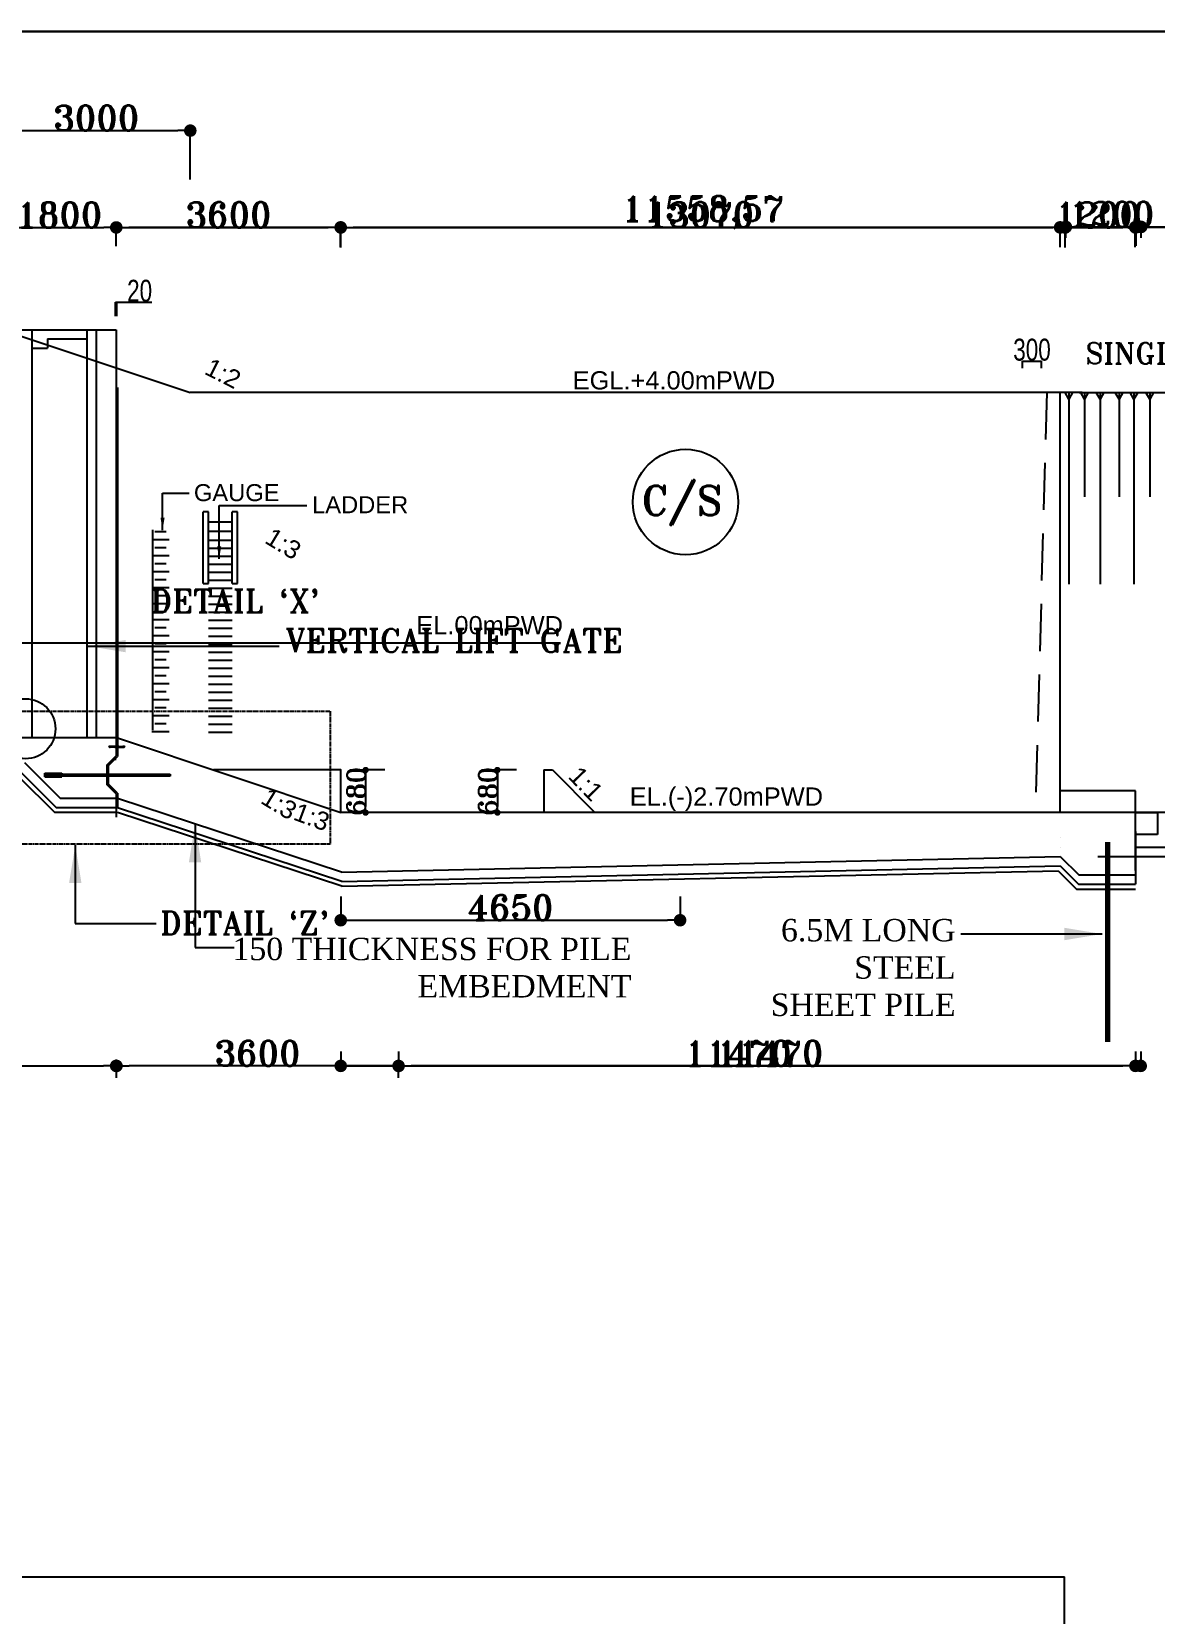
# Model space of a CAD drawing. Header units: metres. Extents: x -98554 to 27544620, y -161930 to 5264560.
# Drawn here: x -34196 to -16270, y 295119 to 320354 of the extents above; entities that cross this region are included whole.
import ezdxf

# ---------------------------------------------------------------- set-up
doc = ezdxf.new("R2010")
doc.units = ezdxf.units.M
doc.header["$LTSCALE"] = 15
doc.header["$MEASUREMENT"] = 0
for name, pattern in [('2-2', [50, 25, -25]), ('ACAD_ISO02W100', [15, 12, -3]), ('DASHED', [0.75, 0.5, -0.25])]:
    doc.linetypes.add(name, pattern=pattern)
doc.layers.get('0').update_dxf_attribs({"linetype": 'CONTINUOUS'})
doc.layers.get('Defpoints').update_dxf_attribs({"linetype": 'CONTINUOUS'})
for name, color, linetype in [('CUTTING', 5, 'ACAD_ISO02W100'), ('Dotted line', 7, 'DASHED'), ('LINE', 7, 'CONTINUOUS'), ('SLOPECON', 12, 'CONTINUOUS')]:
    doc.layers.add(name, color=color, linetype=linetype)
for name, color, linetype, lineweight in [('HATCH', 252, 'CONTINUOUS', 5), ('lline', 102, 'CONTINUOUS', 20), ('Rod', 245, 'CONTINUOUS', 40)]:
    doc.layers.add(name, color=color, linetype=linetype, lineweight=lineweight)
doc.styles.add('arial', font='swisscl.ttf')
doc.styles.add('BIG', font='ROMANT.SHX')
doc.styles.add('NASIR', font='romant.shx')
doc.styles.add('ROMAN_SIMPLEX', font='ROMANS')
doc.styles.get("Standard").update_dxf_attribs({"font": 'arial.ttf'})
doc.dimstyles.new('3', dxfattribs={"dimtxt": 225, "dimasz": 150, "dimexe": 225, "dimexo": 610, "dimgap": 9, "dimtad": 0, "dimdec": 0, "dimzin": 0, "dimdsep": 46, "dimtxsty": 'Standard', "dimblk": 'DOT', "dimcen": 0, "dimclrd": 5, "dimclrt": 1, "dimadec": 0, "dimazin": 0, "dimtfac": 1, "dimtdec": 0, "dimtofl": 0, "dimtmove": 2, "dimatfit": 3, "dimfxl": 1, "dimtolj": 1, "dimtzin": 0, "dimarcsym": 0})
doc.dimstyles.new('ISO-25', dxfattribs={"dimtxt": 250, "dimasz": 2.5, "dimexe": 1.25, "dimexo": 0.625, "dimtad": 1, "dimtxsty": 'BIG', "dimcen": 2.5, "dimadec": 0, "dimazin": 0, "dimtfac": 1, "dimtmove": 0, "dimatfit": 3, "dimfxl": 1, "dimarcsym": 0})
doc.dimstyles.get("Standard").update_dxf_attribs({"dimtxt": 250, "dimasz": 2, "dimexe": 0.18, "dimexo": 0.0625, "dimgap": 0.09, "dimtad": 0, "dimtih": 1, "dimtoh": 1, "dimzin": 0, "dimdsep": 46, "dimtxsty": 'ROMAN_SIMPLEX', "dimcen": 0.09, "dimadec": 0, "dimazin": 0, "dimtfac": 1, "dimtofl": 0, "dimtmove": 0, "dimatfit": 3, "dimfxl": 1, "dimtolj": 1, "dimtzin": 0, "dimarcsym": 0})

# ---------------------------------------------------------------- blocks, each defined once
blk = doc.blocks.new('_Dot')
at = {"color": 0, "linetype": 'ByBlock', "lineweight": -2}
blk.add_line((-0.5, 0), (-1, 0), dxfattribs=at)
at = {"color": 0, "linetype": 'ByBlock', "const_width": 0.5}
blk.add_lwpolyline([(-0.25, 0, 1), (0.25, 0, 1)], format="xyb", close=True, dxfattribs=at)
blk = doc.blocks.new('*D2991')
at = {"color": 0, "lineweight": -2}
for p, q in [((-34665.50099973718, 316936.0705124089), (-34665.50099973718, 317233.1893093493)), ((-34465.50099973718, 317231.9393093493), (-33045.50099973718, 317231.9393093493)), ((-32845.50099973718, 316936.1330124089), (-32845.50099973718, 317233.1893093493))]:
    blk.add_line(p, q, dxfattribs=at)
at = {"layer": 'Defpoints', "color": 0}
for p in [(-32845.50099973718, 317231.9393093493), (-34665.50099973718, 316935.4455124089), (-32845.50099973718, 316935.5080124089)]:
    blk.add_point(p, dxfattribs=at)
at = {"color": 0, "lineweight": -2, "xscale": 200, "yscale": 200, "zscale": 200, "rotation": 180}
blk.add_blockref('_Dot', (-34665.50099973718, 317231.9393093493), dxfattribs=at)
at = {"color": 0, "lineweight": -2, "xscale": 200, "yscale": 200, "zscale": 200}
blk.add_blockref('_Dot', (-32845.50099973718, 317231.9393093493), dxfattribs=at)
at = {"color": 0, "insert": (-33755.50099973718, 317432.5643093493), "char_height": 400, "attachment_point": 5, "style": 'BIG'}
blk.add_mtext('1800', dxfattribs=at)
blk = doc.blocks.new('*D3015')
at = {"color": 0, "lineweight": -2}
for p, q in [((-32842.46360005822, 303671.3667861479), (-32842.46360005822, 303863.7517922455)), ((-28542.46360005822, 303862.5017922455), (-32642.46360005822, 303862.5017922455)), ((-28342.46360005822, 303671.3667861479), (-28342.46360005822, 303863.7517922455))]:
    blk.add_line(p, q, dxfattribs=at)
at = {"layer": 'Defpoints', "color": 0}
for p in [(-32842.46360005822, 303862.5017922455), (-32842.46360005822, 303670.7417861479), (-28342.46360005822, 303670.7417861479)]:
    blk.add_point(p, dxfattribs=at)
at = {"color": 0, "lineweight": -2, "xscale": 200, "yscale": 200, "zscale": 200, "rotation": 180}
blk.add_blockref('_Dot', (-32842.46360005822, 303862.5017922455), dxfattribs=at)
at = {"color": 0, "lineweight": -2, "xscale": 200, "yscale": 200, "zscale": 200}
blk.add_blockref('_Dot', (-28342.46360005822, 303862.5017922455), dxfattribs=at)
at = {"color": 0, "insert": (-30592.46360005822, 304063.1267922455), "char_height": 400, "attachment_point": 5, "style": 'BIG'}
blk.add_mtext('3600', dxfattribs=at)
blk = doc.blocks.new('*D3016')
at = {"color": 0, "lineweight": -2}
for p, q in [((-32859.38766589521, 315818.821496102), (-32859.38766589521, 316041.15512384)), ((-32858.78766589521, 316040.97512384), (-32839.98766589521, 316040.97512384)), ((-32839.38766589521, 315818.821496102), (-32839.38766589521, 316041.15512384)), ((-32839.38766589521, 316040.97512384), (-32277.71816152204, 316040.97512384))]:
    blk.add_line(p, q, dxfattribs=at)
at = {"color": 0}
for points in [[(-32858.78766589521, 316041.07512384), (-32858.78766589521, 316040.8751238401), (-32859.38766589521, 316040.97512384)], [(-32839.98766589521, 316041.07512384), (-32839.98766589521, 316040.8751238401), (-32839.38766589521, 316040.97512384)]]:
    blk.add_solid(points, dxfattribs=at)
at = {"layer": 'Defpoints', "color": 0}
for p in [(-32839.38766589521, 316040.97512384), (-32859.38766589521, 315818.758996102), (-32839.38766589521, 315818.758996102)]:
    blk.add_point(p, dxfattribs=at)
at = {"color": 0, "insert": (-32473.79440005415, 316220.3082431061), "char_height": 350, "attachment_point": 5, "style": 'arial'}
blk.add_mtext('\\A1;20', dxfattribs=at)
blk = doc.blocks.new('*D3018')
at = {"color": 0, "lineweight": -2}
for p, q in [((-17697.08328401716, 317064.8139583783), (-17697.08328401716, 317241.7822908713)), ((-17497.08328401716, 317240.5322908713), (-16697.08328401716, 317240.5322908713)), ((-16497.08328401716, 317064.8764583783), (-16497.08328401716, 317241.7822908713))]:
    blk.add_line(p, q, dxfattribs=at)
at = {"layer": 'Defpoints', "color": 0}
for p in [(-16497.08328401716, 317240.5322908713), (-17697.08328401716, 317064.1889583783), (-16497.08328401716, 317064.2514583783)]:
    blk.add_point(p, dxfattribs=at)
at = {"color": 0, "lineweight": -2, "xscale": 200, "yscale": 200, "zscale": 200, "rotation": 180}
blk.add_blockref('_Dot', (-17697.08328401716, 317240.5322908713), dxfattribs=at)
at = {"color": 0, "lineweight": -2, "xscale": 200, "yscale": 200, "zscale": 200}
blk.add_blockref('_Dot', (-16497.08328401716, 317240.5322908713), dxfattribs=at)
at = {"color": 0, "insert": (-16972.23194899946, 317441.1572908713), "char_height": 400, "attachment_point": 5, "style": 'BIG'}
blk.add_mtext('1200', dxfattribs=at)
blk = doc.blocks.new('*D3019')
at = {"color": 0, "lineweight": -2}
for p, q in [((-32845.50099973718, 316945.6266537481), (-32845.50099973718, 317233.8143093493)), ((-32645.50099973718, 317232.5643093493), (-29465.50099973718, 317232.5643093493)), ((-29265.50099973718, 316945.6266537481), (-29265.50099973718, 317233.8143093493))]:
    blk.add_line(p, q, dxfattribs=at)
at = {"layer": 'Defpoints', "color": 0}
for p in [(-29265.50099973718, 317232.5643093493), (-32845.50099973718, 316945.0016537481), (-29265.50099973718, 316945.0016537481)]:
    blk.add_point(p, dxfattribs=at)
at = {"color": 0, "lineweight": -2, "xscale": 200, "yscale": 200, "zscale": 200, "rotation": 180}
blk.add_blockref('_Dot', (-32845.50099973718, 317232.5643093493), dxfattribs=at)
at = {"color": 0, "lineweight": -2, "xscale": 200, "yscale": 200, "zscale": 200}
blk.add_blockref('_Dot', (-29265.50099973718, 317232.5643093493), dxfattribs=at)
at = {"color": 0, "insert": (-31055.50099973718, 317433.1893093493), "char_height": 400, "attachment_point": 5, "style": 'BIG'}
blk.add_mtext('3600', dxfattribs=at)
blk = doc.blocks.new('*D3020')
at = {"color": 0, "lineweight": -2}
for p, q in [((-29265.50099973718, 316913.6187620214), (-29265.50099973718, 317232.5643093493)), ((-29065.50099973718, 317231.3143093493), (-17906.92738649319, 317231.3143093493)), ((-17706.92738649319, 316913.6187620214), (-17706.92738649319, 317232.5643093493))]:
    blk.add_line(p, q, dxfattribs=at)
at = {"layer": 'Defpoints', "color": 0}
for p in [(-17706.92738649319, 317231.3143093493), (-29265.50099973718, 316912.9937620214), (-17706.92738649319, 316912.9937620214)]:
    blk.add_point(p, dxfattribs=at)
at = {"color": 0, "lineweight": -2, "xscale": 200, "yscale": 200, "zscale": 200, "rotation": 180}
blk.add_blockref('_Dot', (-29265.50099973718, 317231.3143093493), dxfattribs=at)
at = {"color": 0, "lineweight": -2, "xscale": 200, "yscale": 200, "zscale": 200}
blk.add_blockref('_Dot', (-17706.92738649319, 317231.3143093493), dxfattribs=at)
at = {"color": 0, "insert": (-23486.21419311519, 317470.0345474445), "char_height": 400, "attachment_point": 5, "style": 'BIG'}
blk.add_mtext('11558,57', dxfattribs=at)
blk = doc.blocks.new('*D2976')
at = {"color": 0, "lineweight": -2}
for p, q in [((-16576.68154835817, 316938.2960425043), (-16576.68154835817, 317236.8688277127)), ((-16376.68154835817, 317235.6188277127), (-10776.68154835817, 317235.6188277127)), ((-10576.68154835817, 316938.2960425043), (-10576.68154835817, 317236.8688277127))]:
    blk.add_line(p, q, dxfattribs=at)
at = {"layer": 'Defpoints', "color": 0}
for p in [(-10576.68154835817, 317235.6188277127), (-16576.68154835817, 316937.6710425043), (-10576.68154835817, 316937.6710425043)]:
    blk.add_point(p, dxfattribs=at)
at = {"color": 0, "lineweight": -2, "xscale": 200, "yscale": 200, "zscale": 200, "rotation": 180}
blk.add_blockref('_Dot', (-16576.68154835817, 317235.6188277127), dxfattribs=at)
at = {"color": 0, "lineweight": -2, "xscale": 200, "yscale": 200, "zscale": 200}
blk.add_blockref('_Dot', (-10576.68154835817, 317235.6188277127), dxfattribs=at)
at = {"color": 0, "insert": (-13576.68154835817, 317436.2438277127), "char_height": 400, "attachment_point": 5, "style": 'BIG'}
blk.add_mtext('6000', dxfattribs=at)
blk = doc.blocks.new('*D2984')
at = {"color": 0, "lineweight": -2}
for p, q in [((-28342.46360005822, 304090.7886401399), (-28342.46360005822, 303862.5017922455)), ((-16503.88998681423, 304094.18649933), (-16503.88998681423, 303862.5017922455)), ((-16703.88998681423, 303863.7517922455), (-28142.46360005822, 303863.7517922455))]:
    blk.add_line(p, q, dxfattribs=at)
at = {"layer": 'Defpoints', "color": 0}
for p in [(-28342.46360005822, 304091.4136401399), (-16503.88998681423, 304094.81149933), (-28342.46360005822, 303863.7517922455)]:
    blk.add_point(p, dxfattribs=at)
at = {"color": 0, "lineweight": -2, "xscale": 200, "yscale": 200, "zscale": 200, "rotation": 180}
blk.add_blockref('_Dot', (-28342.46360005822, 303863.7517922455), dxfattribs=at)
at = {"color": 0, "lineweight": -2, "xscale": 200, "yscale": 200, "zscale": 200}
blk.add_blockref('_Dot', (-16503.88998681423, 303863.7517922455), dxfattribs=at)
at = {"color": 0, "insert": (-22423.17679343623, 304064.3767922455), "char_height": 400, "attachment_point": 5, "style": 'BIG'}
blk.add_mtext('11470', dxfattribs=at)
blk = doc.blocks.new('*D2986')
at = {"color": 0, "lineweight": -2}
for p, q in [((-42388.40113284712, 303966.2548850559), (-42388.40113284712, 303862.6017922455)), ((-42188.40113284712, 303863.8517922455), (-33047.79454103906, 303863.8517922455)), ((-32847.79454103906, 303966.2548850559), (-32847.79454103906, 303862.6017922455))]:
    blk.add_line(p, q, dxfattribs=at)
at = {"layer": 'Defpoints', "color": 0}
for p in [(-42388.40113284712, 303966.8798850559), (-32847.79454103906, 303966.8798850559), (-32847.79454103906, 303863.8517922455)]:
    blk.add_point(p, dxfattribs=at)
at = {"color": 0, "lineweight": -2, "xscale": 200, "yscale": 200, "zscale": 200, "rotation": 180}
blk.add_blockref('_Dot', (-42388.40113284712, 303863.8517922455), dxfattribs=at)
at = {"color": 0, "lineweight": -2, "xscale": 200, "yscale": 200, "zscale": 200}
blk.add_blockref('_Dot', (-32847.79454103906, 303863.8517922455), dxfattribs=at)
at = {"color": 0, "insert": (-37618.09783694309, 304064.4767922455), "char_height": 400, "attachment_point": 5, "style": 'BIG'}
blk.add_mtext('10300', dxfattribs=at)
blk = doc.blocks.new('*D3107')
at = {"layer": 'Defpoints', "color": 0, "ltscale": 20}
for p in [(-17718.60014526104, 295714.4885159582), (-57448.27048995905, 287787.2041088388), (-17718.60014526104, 287787.2041088388)]:
    blk.add_point(p, dxfattribs=at)
at = {"layer": 'LINE', "color": 0, "lineweight": -2, "ltscale": 20}
for p, q in [((-57448.27048995905, 287787.2666088388), (-57448.27048995905, 295714.6685159582)), ((-57446.27048995905, 295714.4885159582), (-38440.6681747529, 295714.4885159582)), ((-17720.60014526104, 295714.4885159582), (-36726.20246046718, 295714.4885159582)), ((-17718.60014526104, 287787.2666088388), (-17718.60014526104, 295714.6685159582))]:
    blk.add_line(p, q, dxfattribs=at)
at = {"layer": 'LINE', "color": 0, "ltscale": 20}
for points in [[(-57446.27048995905, 295714.8218492915), (-57446.27048995905, 295714.1551826249), (-57448.27048995905, 295714.4885159582)], [(-17720.60014526104, 295714.8218492915), (-17720.60014526104, 295714.1551826249), (-17718.60014526104, 295714.4885159582)]]:
    blk.add_solid(points, dxfattribs=at)
at = {"layer": 'LINE', "color": 0, "ltscale": 20, "insert": (-37583.43531761004, 295714.4885159582), "char_height": 250, "attachment_point": 5, "style": 'ROMAN_SIMPLEX'}
blk.add_mtext('\\A1;39729.67', dxfattribs=at)
blk = doc.blocks.new('*D3115')
at = {"color": 0, "lineweight": -2}
for p, q in [((-29265.44281096201, 306565.8175036768), (-29265.44281096201, 306185.0772500866)), ((-23851.57538553153, 306565.8175036767), (-23851.57538553153, 306185.0772500866)), ((-29065.44281096201, 306186.3272500866), (-24051.57538553153, 306186.3272500866))]:
    blk.add_line(p, q, dxfattribs=at)
at = {"layer": 'Defpoints', "color": 0}
for p in [(-29265.44281096201, 306566.4425036768), (-23851.57538553153, 306566.4425036767), (-23851.57538553153, 306186.3272500866)]:
    blk.add_point(p, dxfattribs=at)
at = {"color": 0, "lineweight": -2, "xscale": 200, "yscale": 200, "zscale": 200, "rotation": 180}
blk.add_blockref('_Dot', (-29265.44281096201, 306186.3272500866), dxfattribs=at)
at = {"color": 0, "lineweight": -2, "xscale": 200, "yscale": 200, "zscale": 200}
blk.add_blockref('_Dot', (-23851.57538553153, 306186.3272500866), dxfattribs=at)
at = {"color": 0, "insert": (-26558.50909824677, 306386.9522500866), "char_height": 400, "attachment_point": 5, "style": 'BIG'}
blk.add_mtext('4650', dxfattribs=at)
blk = doc.blocks.new('*D3116')
at = {"color": 0, "lineweight": -2}
for p, q in [((-18388.23383089551, 314988.7898064516), (-18388.23383089551, 315101.9189843403)), ((-18387.63383089552, 315101.7389843403), (-18088.83383089551, 315101.7389843403)), ((-18088.23383089551, 314988.7898064516), (-18088.23383089551, 315101.9189843403))]:
    blk.add_line(p, q, dxfattribs=at)
at = {"color": 0}
for points in [[(-18387.63383089552, 315101.8389843403), (-18387.63383089552, 315101.6389843403), (-18388.23383089551, 315101.7389843403)], [(-18088.83383089551, 315101.8389843403), (-18088.83383089551, 315101.6389843403), (-18088.23383089551, 315101.7389843403)]]:
    blk.add_solid(points, dxfattribs=at)
at = {"layer": 'Defpoints', "color": 0}
for p in [(-18388.23383089551, 314988.7273064516), (-18088.23383089551, 315101.7389843403), (-18088.23383089551, 314988.7273064516)]:
    blk.add_point(p, dxfattribs=at)
at = {"color": 0, "insert": (-18238.23383089551, 315281.3014614045), "char_height": 350, "attachment_point": 5, "style": 'arial'}
blk.add_mtext('\\A1;300', dxfattribs=at)
blk = doc.blocks.new('*D3117')
at = {"color": 0, "lineweight": -2}
for p, q in [((-32846.70099973718, 316945.6266537481), (-32846.70099973718, 317233.8143093493)), ((-29466.70099973718, 317232.5643093493), (-32646.70099973718, 317232.5643093493)), ((-29266.70099973718, 316945.6266537481), (-29266.70099973718, 317233.8143093493))]:
    blk.add_line(p, q, dxfattribs=at)
at = {"layer": 'Defpoints', "color": 0}
for p in [(-32846.70099973718, 317232.5643093493), (-32846.70099973718, 316945.0016537481), (-29266.70099973718, 316945.0016537481)]:
    blk.add_point(p, dxfattribs=at)
at = {"color": 0, "lineweight": -2, "xscale": 200, "yscale": 200, "zscale": 200, "rotation": 180}
blk.add_blockref('_Dot', (-32846.70099973718, 317232.5643093493), dxfattribs=at)
at = {"color": 0, "lineweight": -2, "xscale": 200, "yscale": 200, "zscale": 200}
blk.add_blockref('_Dot', (-29266.70099973718, 317232.5643093493), dxfattribs=at)
at = {"color": 0, "insert": (-31056.70099973718, 317433.1893093493), "char_height": 400, "attachment_point": 5, "style": 'BIG'}
blk.add_mtext('3600', dxfattribs=at)
blk = doc.blocks.new('*D3118')
at = {"color": 0, "lineweight": -2}
for p, q in [((-29266.70099973718, 316916.1187620214), (-29266.70099973718, 317235.0643093493)), ((-17989.42951966856, 317233.8143093493), (-29066.70099973718, 317233.8143093493)), ((-17789.42951966856, 316916.1187620214), (-17789.42951966856, 317235.0643093493))]:
    blk.add_line(p, q, dxfattribs=at)
at = {"layer": 'Defpoints', "color": 0}
for p in [(-29266.70099973718, 317233.8143093493), (-29266.70099973718, 316915.4937620214), (-17789.42951966856, 316915.4937620214)]:
    blk.add_point(p, dxfattribs=at)
at = {"color": 0, "lineweight": -2, "xscale": 200, "yscale": 200, "zscale": 200, "rotation": 180}
blk.add_blockref('_Dot', (-29266.70099973718, 317233.8143093493), dxfattribs=at)
at = {"color": 0, "lineweight": -2, "xscale": 200, "yscale": 200, "zscale": 200}
blk.add_blockref('_Dot', (-17789.42951966856, 317233.8143093493), dxfattribs=at)
at = {"color": 0, "insert": (-23528.06525970287, 317434.4393093493), "char_height": 400, "attachment_point": 5, "style": 'BIG'}
blk.add_mtext('13070', dxfattribs=at)
blk = doc.blocks.new('*D3119')
at = {"color": 0, "lineweight": -2}
for p, q in [((-17789.42951966856, 317055.9134404928), (-17789.42951966856, 317233.8143093493)), ((-17589.42951966856, 317232.5643093493), (-16789.42951966856, 317232.5643093493)), ((-16589.42951966856, 317055.9759404928), (-16589.42951966856, 317233.8143093493))]:
    blk.add_line(p, q, dxfattribs=at)
at = {"layer": 'Defpoints', "color": 0}
for p in [(-16589.42951966856, 317232.5643093493), (-17789.42951966856, 317055.2884404928), (-16589.42951966856, 317055.3509404928)]:
    blk.add_point(p, dxfattribs=at)
at = {"color": 0, "lineweight": -2, "xscale": 200, "yscale": 200, "zscale": 200, "rotation": 180}
blk.add_blockref('_Dot', (-17789.42951966856, 317232.5643093493), dxfattribs=at)
at = {"color": 0, "lineweight": -2, "xscale": 200, "yscale": 200, "zscale": 200}
blk.add_blockref('_Dot', (-16589.42951966856, 317232.5643093493), dxfattribs=at)
at = {"color": 0, "insert": (-17189.42951966856, 317433.1893093493), "char_height": 400, "attachment_point": 5, "style": 'BIG'}
blk.add_mtext('1200', dxfattribs=at)
blk = doc.blocks.new('*D3122')
at = {"color": 0, "lineweight": -2}
for p, q in [((-16591.62233097019, 316916.782083726), (-16591.62233097019, 317236.3358685777)), ((-10791.62233097019, 317235.0858685777), (-16391.62233097019, 317235.0858685777)), ((-10591.62233097019, 316916.782083726), (-10591.62233097019, 317236.3358685777))]:
    blk.add_line(p, q, dxfattribs=at)
at = {"layer": 'Defpoints', "color": 0}
for p in [(-16591.62233097019, 317235.0858685777), (-16591.62233097019, 316916.157083726), (-10591.62233097019, 316916.157083726)]:
    blk.add_point(p, dxfattribs=at)
at = {"color": 0, "lineweight": -2, "xscale": 200, "yscale": 200, "zscale": 200, "rotation": 180}
blk.add_blockref('_Dot', (-16591.62233097019, 317235.0858685777), dxfattribs=at)
at = {"color": 0, "lineweight": -2, "xscale": 200, "yscale": 200, "zscale": 200}
blk.add_blockref('_Dot', (-10591.62233097019, 317235.0858685777), dxfattribs=at)
at = {"color": 0, "insert": (-13591.62233097019, 317435.7108685777), "char_height": 400, "attachment_point": 5, "style": 'BIG'}
blk.add_mtext('6000', dxfattribs=at)
blk = doc.blocks.new('*D3123')
at = {"color": 0, "lineweight": -2}
for p, q in [((-29265.50099973687, 304094.18649933), (-29265.50099973687, 303862.5017922456)), ((-16588.29201966856, 304090.7886401399), (-16588.29201966856, 303862.5017922456)), ((-29065.50099973687, 303863.7517922456), (-16788.29201966856, 303863.7517922456))]:
    blk.add_line(p, q, dxfattribs=at)
at = {"layer": 'Defpoints', "color": 0}
for p in [(-29265.50099973687, 304094.81149933), (-16588.29201966856, 304091.4136401399), (-16588.29201966856, 303863.7517922456)]:
    blk.add_point(p, dxfattribs=at)
at = {"color": 0, "lineweight": -2, "xscale": 200, "yscale": 200, "zscale": 200, "rotation": 180}
blk.add_blockref('_Dot', (-29265.50099973687, 303863.7517922456), dxfattribs=at)
at = {"color": 0, "lineweight": -2, "xscale": 200, "yscale": 200, "zscale": 200}
blk.add_blockref('_Dot', (-16588.29201966856, 303863.7517922456), dxfattribs=at)
at = {"color": 0, "insert": (-22926.89650970271, 304064.3767922456), "char_height": 400, "attachment_point": 5, "style": 'BIG'}
blk.add_mtext('11470', dxfattribs=at)
blk = doc.blocks.new('*D3113')
at = {"color": 0, "lineweight": -2}
for p, q in [((-26459.29718678459, 308582.285856046), (-26767.55334584424, 308582.285856046)), ((-26766.30334584424, 308482.285856046), (-26766.30334584424, 308002.285856046)), ((-26320.70752251908, 307902.285856046), (-26767.55334584424, 307902.285856046))]:
    blk.add_line(p, q, dxfattribs=at)
at = {"layer": 'Defpoints', "color": 0}
for p in [(-26458.67218678459, 308582.285856046), (-26766.30334584424, 307902.285856046), (-26320.08252251908, 307902.285856046)]:
    blk.add_point(p, dxfattribs=at)
at = {"color": 0, "lineweight": -2, "xscale": 100, "yscale": 100, "zscale": 100}
for p, rotation in [((-26766.30334584424, 308582.285856046), 90), ((-26766.30334584424, 307902.285856046), 270)]:
    blk.add_blockref('_Dot', p, dxfattribs=dict(at, rotation=rotation))
at = {"color": 0, "insert": (-26916.9283458443, 308242.285856046), "char_height": 300, "attachment_point": 5, "rotation": 90, "style": 'BIG'}
blk.add_mtext('680', dxfattribs=at)
blk = doc.blocks.new('*D3114')
at = {"color": 0, "lineweight": -2}
for p, q in [((-28561.28554199651, 308582.285856046), (-28869.54170105616, 308582.285856046)), ((-28868.29170105616, 308482.285856046), (-28868.29170105616, 308002.285856046)), ((-28422.69587773099, 307902.285856046), (-28869.54170105616, 307902.285856046))]:
    blk.add_line(p, q, dxfattribs=at)
at = {"layer": 'Defpoints', "color": 0}
for p in [(-28560.66054199651, 308582.285856046), (-28868.29170105616, 307902.285856046), (-28422.07087773099, 307902.285856046)]:
    blk.add_point(p, dxfattribs=at)
at = {"color": 0, "lineweight": -2, "xscale": 100, "yscale": 100, "zscale": 100}
for p, rotation in [((-28868.29170105616, 308582.285856046), 90), ((-28868.29170105616, 307902.285856046), 270)]:
    blk.add_blockref('_Dot', p, dxfattribs=dict(at, rotation=rotation))
at = {"color": 0, "insert": (-29018.91670105621, 308242.285856046), "char_height": 300, "attachment_point": 5, "rotation": 90, "style": 'BIG'}
blk.add_mtext('680', dxfattribs=at)
blk = doc.blocks.new('*D3125')
at = {"color": 0, "lineweight": -2}
for p, q in [((-34665.50099973718, 318089.7865234055), (-34665.50099973718, 318777.7565771602)), ((-34465.50099973718, 318776.5065771602), (-31865.50099973718, 318776.5065771602)), ((-31665.50099973718, 317999.3551750481), (-31665.50099973718, 318777.7565771602))]:
    blk.add_line(p, q, dxfattribs=at)
at = {"layer": 'Defpoints', "color": 0}
for p in [(-31665.50099973718, 318776.5065771602), (-34665.50099973718, 318089.1615234055), (-31665.50099973718, 317998.7301750481)]:
    blk.add_point(p, dxfattribs=at)
at = {"color": 0, "lineweight": -2, "xscale": 200, "yscale": 200, "zscale": 200, "rotation": 180}
blk.add_blockref('_Dot', (-34665.50099973718, 318776.5065771602), dxfattribs=at)
at = {"color": 0, "lineweight": -2, "xscale": 200, "yscale": 200, "zscale": 200}
blk.add_blockref('_Dot', (-31665.50099973718, 318776.5065771602), dxfattribs=at)
at = {"color": 0, "insert": (-33165.50099973718, 318977.1315771602), "char_height": 400, "attachment_point": 5, "style": 'BIG'}
blk.add_mtext('3000', dxfattribs=at)

msp = doc.modelspace()

# ---------------------------------------------------------------- linework, layer by layer
msp.add_line((-32827.25704103906, 309096.1498197647), (-29265.44281096202, 307902.285856046))
for points in [[(-34665.50099973718, 315602.285856046), (-32845.50099973718, 315602.223356046)], [(-32845.50099973718, 315602.348356046), (-32845.50099973718, 309102.285856046)], [(-32825.56349973718, 314682.3171060362), (-32825.56349973718, 309102.285856046)], [(-17439.7874183537, 314602.285856046), (-29265.50099973687, 314602.285856046)], [(-17788.2338308937, 307902.285856046), (-17788.2338308937, 314602.285856046)], [(-42387.80113284712, 309102.285856046), (-32845.43849973718, 309102.285856046)], [(-32899.64313536091, 308752.285856046), (-32845.43849973718, 308752.285856046)], [(-29265.44281096201, 307902.285856046), (-29265.44281096202, 308582.2858560461), (-31294.17786793463, 308582.285856046)], [(-26027.6005675121, 308582.285856046), (-26027.6005675121, 307902.2844189709)], [(-26027.6005675121, 308582.285856046), (-25889.4897906183, 308582.285856046)], [(-25889.4897906183, 308582.285856046), (-25209.4897906183, 307902.2844189709)], [(-29254.60692638279, 306953.857890272), (-32827.19454103911, 308126.8226998572)], [(-29247.96521966079, 306802.1074718858), (-32827.25704103918, 307976.8226998572)], [(-29248.45875572637, 306727.2363304807), (-32827.25704103918, 307901.8226998653)], [(-14117.21697941652, 307902.285856046), (-29265.44281096201, 307902.285856046)], [(-17788.23383089376, 307502.2207667967), (-17788.1088308937, 307502.223356046)], [(-29254.60692638279, 306953.857890272), (-17787.79500555793, 307202.210460364)], [(-17788.23383089373, 307352.2220515669), (-17788.1713308937, 307352.223356046)], [(-29247.9652196608, 306802.1074718858), (-17787.796331836, 307052.2117866421)], [(-29247.96521966079, 306727.1074718939), (-17818.04529068289, 306976.5804405402)]]:
    msp.add_lwpolyline(points)
at = {"linetype": '2-2', "ltscale": 2000}
for points in [[(-32266.01303751639, 312413.0671181001), (-32266.01303751639, 309215.9371565965)], [(-32845.50099973718, 308126.8226998653), (-33737.33310588601, 308126.8226998653)], [(-16588.2338308937, 307898.8254968558), (-16588.2338308937, 308250.9421542664), (-17788.2338308937, 308250.9421542664)], [(-32845.50099973718, 307901.8226998653), (-33828.04494418878, 307901.8226998653)], [(-32845.50099973718, 307976.8226998653), (-33798.51427469044, 307976.8226998653)], [(-16588.2338308937, 307902.285856046), (-16238.2338308937, 307902.285856046), (-16238.2338308937, 307552.285856046), (-16588.2338308937, 307552.285856046), (-16588.2338308937, 307902.285856046)], [(-16588.2338308937, 307598.8686005976), (-16588.2338308937, 306902.6492856998), (-17488.2338308937, 306902.6492856998)], [(-16588.2338308937, 307352.2220515669), (-16588.2338308937, 307502.2207667967)], [(-17787.79500555793, 307202.210460364), (-17488.2338308937, 306902.6492856998)], [(-17188.2338308937, 307202.6686819581), (-9464.916899000731, 307202.6686819581)], [(-16588.2338308937, 307352.6686758127), (-10591.99221354022, 307352.6686758127)], [(-17818.04529068289, 306976.5804405402), (-17520.22096663866, 306678.7561164959)], [(-17787.796331836, 307052.2117866421), (-17489.34066168981, 306753.7561164959)], [(-16588.2338308937, 306906.0471448899), (-16588.2338308937, 306763.2261831979)], [(-16588.06450661278, 306678.7561164959), (-17520.22096663866, 306678.7561164959)], [(-16589.23402805507, 306753.7561164959), (-17489.34066168981, 306753.7561164959)]]:
    msp.add_lwpolyline(points, dxfattribs=at)
at = {"layer": 'Dotted line', "ltscale": 500}
msp.add_lwpolyline([(-34665.50099973718, 315602.285856046), (-31665.50099973718, 314602.285856046)], dxfattribs=at)
at = {"layer": 'Dotted line', "ltscale": 100}
msp.add_lwpolyline([(-18002.81474875169, 314602.285856046), (-18183.89421201751, 307902.285856046)], dxfattribs=at)
at = {"layer": 'Dotted line', "linetype": '2-2', "ltscale": 2000}
msp.add_lwpolyline([(-16588.06450661278, 306978.7755127542), (-16589.23402805507, 307562.2095819933)], dxfattribs=at)
at = {"layer": 'HATCH', "color": 252}
msp.add_line((-33595.50100294442, 308134.0368798039), (-33245.50100294454, 308134.0368798039), dxfattribs=at)
at = {"layer": 'LINE'}
for p, q in [((-34191.11720191257, 315605.8803755664), (-34191.11720191257, 309102.285856046)), ((-33941.11720191257, 315455.8803755664), (-33941.11720191257, 315305.8803755664)), ((-32956.95399861073, 308952.2858560461), (-32956.96062660438, 308952.285856046)), ((-32836.36950660252, 308956.8050171038), (-32946.36950660252, 308956.8050171038)), ((-32836.36950660252, 308952.3050171038), (-32946.36950660252, 308952.3050171038)), ((-32836.36950660252, 308951.9107307777), (-32946.36950660252, 308951.9107307777)), ((-32836.36950660252, 308947.8050171038), (-32946.36950660252, 308947.8050171038)), ((-32835.50099973718, 308952.285856046), (-32939.42413670931, 308952.285856046)), ((-32866.4246947089, 308956.8050171038), (-32806.31431849615, 308956.8050171038)), ((-32866.4246947089, 308952.3050171038), (-32806.31431849615, 308952.3050171038)), ((-32866.4246947089, 308951.9107307777), (-32806.31431849615, 308951.9107307777)), ((-32845.50099973718, 309102.285856046), (-32845.50099973718, 308806.4279916697)), ((-32836.36950660252, 308956.8050171038), (-32726.36950660252, 308956.8050171038)), ((-32836.36950660252, 308952.3050171038), (-32726.36950660252, 308952.3050171038)), ((-32836.36950660252, 308951.9107307777), (-32726.36950660252, 308951.9107307777)), ((-32836.36950660252, 308947.8050171038), (-32726.36950660252, 308947.8050171038)), ((-32834.88044548163, 308952.3050171038), (-32834.88044548163, 308952.3050171038)), ((-32834.88044548163, 308951.9107307777), (-32834.88044548163, 308951.9107307777)), ((-32825.50099973718, 309102.285856046), (-32825.50099973718, 308798.1437204223)), ((-32726.36950660252, 308952.3050171038), (-32726.36950660252, 308952.3050171038)), ((-32726.36950660252, 308951.9107307777), (-32726.36950660252, 308951.9107307777)), ((-34309.69818902935, 308699.9889127449), (-33736.53197614966, 308126.8226998653)), ((-32995.50099973718, 308656.4279916697), (-32845.50099973718, 308806.4279916697)), ((-32995.50099973718, 308660.6974091742), (-32995.50099973718, 308352.4131379267)), ((-32975.50099973718, 308648.1437204223), (-32825.50099973718, 308798.1437204223)), ((-32975.50099973718, 308652.285856046), (-32975.50099973718, 308360.5701272935)), ((-34401.21115706846, 308474.9889127449), (-33828.04494418878, 307901.8226998653)), ((-34371.68048757012, 308549.9889127449), (-33798.51427469044, 307976.8226998653)), ((-33985.50099973718, 308532.285856046), (-33716.21865781362, 308532.285856046)), ((-33985.50099973718, 308472.285856046), (-33985.50099973718, 308532.285856046)), ((-33985.50099973718, 308517.285856046), (-31985.50099973718, 308517.285856046)), ((-33985.50099973718, 308502.285856046), (-31985.50099973718, 308502.285856046)), ((-33985.50099973718, 308487.285856046), (-31985.50099973718, 308487.285856046)), ((-33985.50099973718, 308472.285856046), (-33716.21865781362, 308472.285856046)), ((-33943.51914968493, 308517.285856046), (-33943.51914968493, 308487.285856046)), ((-33943.51914968493, 308486.8358979749), (-33943.51914968493, 308486.8358979749)), ((-32757.89614249079, 308502.285856046), (-33797.20459037961, 308502.285856046)), ((-33716.21865781362, 308532.285856046), (-33716.21865781362, 308472.285856046)), ((-32995.90200811287, 308502.285856046), (-33715.04498049745, 308502.285856046)), ((-32985.50099973718, 308502.285856046), (-32757.89614249079, 308502.285856046)), ((-32757.89614249079, 308502.285856046), (-32757.89614249079, 308502.285856046)), ((-31987.25704103906, 308499.1402184091), (-31987.25704103906, 308514.5901764802)), ((-31987.25704103906, 308514.5901764802), (-31987.25704103906, 308484.5901764802)), ((-31987.25704103906, 308499.1402184091), (-31987.25704103906, 308484.5901764802)), ((-31987.25704103906, 308483.9324288204), (-31987.25704103906, 308499.1402184091)), ((-31985.50099973718, 308499.1402184091), (-31985.50099973718, 308514.5901764802)), ((-31985.50099973718, 308514.5901764802), (-31985.50099973718, 308484.5901764802)), ((-31985.50099973718, 308499.1402184091), (-31985.50099973718, 308484.5901764802)), ((-31985.50099973718, 308483.9324288204), (-31985.50099973718, 308499.1402184091)), ((-32845.50099973718, 308202.285856046), (-32995.50099973718, 308352.285856046)), ((-32825.50099973718, 308210.5701272935), (-32975.50099973718, 308360.5701272935)), ((-32845.50099973718, 308202.285856046), (-32845.50099973718, 307827.285856046)), ((-32825.50099973718, 308210.5701272935), (-32825.5009997373, 307976.8226998653))]:
    msp.add_line(p, q, dxfattribs=at)
at = {"layer": 'LINE', "color": 0}
for p, q in [((-33941.11720191257, 315455.8803755664), (-33316.11720191257, 315455.8803755664)), ((-33316.11720191257, 315605.8803755664), (-33316.11720191257, 309102.285856046)), ((-33166.11720191268, 315605.8803755664), (-33166.11720191258, 309102.285856046)), ((-34191.11720191257, 315305.8803755664), (-33941.11720191257, 315305.8803755664)), ((-31462.23856170767, 311553.8211429738), (-31462.23856170767, 312698.8809669237)), ((-31377.23856170767, 312698.8809669237), (-31462.23856170767, 312698.8809669237)), ((-31377.23856170767, 311553.8211429738), (-31377.23856170767, 312698.8809669237)), ((-30994.73856170767, 311553.8211429738), (-30994.73856170767, 312698.8809669237)), ((-30909.73856170767, 312698.8809669237), (-30994.73856170767, 312698.8809669237)), ((-30909.73856170767, 311553.8211429738), (-30909.73856170767, 312698.8809669237)), ((-31377.23856170767, 312538.1321860501), (-30994.73856170767, 312538.1321860501)), ((-32003.35145826673, 312249.1329572176), (-32276.68900936574, 312249.1329572176)), ((-32050.88844937703, 312376.6329572176), (-32229.15213648335, 312376.6329572176)), ((-31377.23856170767, 312388.1321860501), (-30994.73856170767, 312388.1321860501)), ((-31377.23856170767, 312246.3490188835), (-30994.73856170767, 312246.3490188835)), ((-32003.35145826673, 311994.1329572176), (-32276.68900936574, 311994.1329572176)), ((-32050.88844937703, 312121.6329572176), (-32229.15213648335, 312121.6329572176)), ((-31377.23856170767, 312118.8490188835), (-30994.73856170767, 312118.8490188835)), ((-31377.23856170767, 311991.3490188835), (-30994.73856170767, 311991.3490188835)), ((-32003.35145826673, 311739.1329572176), (-32276.68900936574, 311739.1329572176)), ((-32050.88844937703, 311866.6329572176), (-32229.15213648335, 311866.6329572176)), ((-31377.23856170767, 311863.8490188835), (-30994.73856170767, 311863.8490188835)), ((-31377.23856170767, 311736.3490188835), (-30994.73856170767, 311736.3490188835)), ((-32003.35145826673, 311484.1329572176), (-32276.68900936574, 311484.1329572176)), ((-32050.88844937703, 311611.6329572176), (-32229.15213648335, 311611.6329572176)), ((-31462.23856170767, 311553.8211429738), (-31377.23856170767, 311553.8211429738)), ((-31377.23856170767, 311608.8490188835), (-30994.73856170767, 311608.8490188835)), ((-31377.23856170767, 311481.3490188835), (-30994.73856170767, 311481.3490188835)), ((-30994.73856170767, 311553.8211429738), (-30909.73856170767, 311553.8211429738)), ((-32003.35145826673, 311229.1329572176), (-32276.68900936574, 311229.1329572176)), ((-32050.88844937703, 311356.6329572176), (-32229.15213648335, 311356.6329572176)), ((-31377.23856170767, 311353.8490188835), (-30994.73856170767, 311353.8490188835)), ((-31377.23856170767, 311226.3490188835), (-30994.73856170767, 311226.3490188835)), ((-32003.35145826673, 310974.1329572176), (-32276.68900936574, 310974.1329572176)), ((-32050.88844937703, 311101.6329572176), (-32229.15213648335, 311101.6329572176)), ((-31377.23856170767, 311098.8490188835), (-30994.73856170767, 311098.8490188835)), ((-31377.23856170767, 310971.3490188835), (-30994.73856170767, 310971.3490188835)), ((-32003.35145826673, 310719.1329572176), (-32276.68900936574, 310719.1329572176)), ((-32050.88844937703, 310846.6329572176), (-32229.15213648335, 310846.6329572176)), ((-31377.23856170767, 310843.8490188835), (-30994.73856170767, 310843.8490188835)), ((-31377.23856170767, 310716.3490188835), (-30994.73856170767, 310716.3490188835)), ((-32003.35145826673, 310464.1329572176), (-32276.68900936574, 310464.1329572176)), ((-32050.88844937703, 310591.6329572176), (-32229.15213648335, 310591.6329572176)), ((-31377.23856170767, 310588.8490188835), (-30994.73856170767, 310588.8490188835)), ((-31377.23856170767, 310461.3490188835), (-30994.73856170767, 310461.3490188835)), ((-32003.35145826673, 310209.1329572176), (-32276.68900936574, 310209.1329572176)), ((-32050.88844937703, 310336.6329572176), (-32229.15213648335, 310336.6329572176)), ((-31377.23856170767, 310333.8490188835), (-30994.73856170767, 310333.8490188835)), ((-31377.23856170767, 310206.3490188835), (-30994.73856170767, 310206.3490188835)), ((-32003.35145826673, 309954.1329572176), (-32276.68900936574, 309954.1329572176)), ((-32003.35145826673, 309954.1329572176), (-32276.68900936574, 309954.1329572176)), ((-32050.88844937703, 310081.6329572176), (-32229.15213648335, 310081.6329572176)), ((-31377.23856170767, 310078.8490188835), (-30994.73856170767, 310078.8490188835)), ((-31377.23856170767, 309951.3490188835), (-30994.73856170767, 309951.3490188835)), ((-32003.35145826673, 309699.1329572176), (-32276.68900936574, 309699.1329572176)), ((-32003.35145826673, 309699.1329572176), (-32276.68900936574, 309699.1329572176)), ((-32050.88844937703, 309826.6329572176), (-32229.15213648335, 309826.6329572176)), ((-32050.88844937703, 309826.6329572176), (-32229.15213648335, 309826.6329572176)), ((-31377.23856170767, 309823.8490188835), (-30994.73856170767, 309823.8490188835)), ((-31377.23856170767, 309696.3490188835), (-30994.73856170767, 309696.3490188835)), ((-32003.35145826673, 309444.1329572176), (-32276.68900936574, 309444.1329572176)), ((-32050.88844937703, 309571.6329572176), (-32229.15213648335, 309571.6329572176)), ((-31377.23856170767, 309568.8490188835), (-30994.73856170767, 309568.8490188835)), ((-31377.23856170767, 309441.3490188835), (-30994.73856170767, 309441.3490188835)), ((-32003.35145826673, 309189.1329572176), (-32276.68900936574, 309189.1329572176)), ((-32050.88844937703, 309316.6329572176), (-32229.15213648335, 309316.6329572176)), ((-31377.23856170767, 309313.8490188835), (-30994.73856170767, 309313.8490188835)), ((-31377.23856170767, 309186.3490188835), (-30994.73856170767, 309186.3490188835))]:
    msp.add_line(p, q, dxfattribs=at)
at = {"layer": 'LINE', "color": 4, "ltscale": 20}
for p, q in [((-25839.07894165083, 314602.285856046), (-31665.50099973718, 314602.285856046)), ((-25839.07894165083, 310602.285856046), (-35998.01261782661, 310602.285856046))]:
    msp.add_line(p, q, dxfattribs=at)
at = {"layer": 'LINE', "color": 3, "lineweight": 30, "ltscale": 20}
msp.add_lwpolyline([(-83711.39210116304, 246362.8650920712), (5763.080751148984, 246362.8650920712), (5763.080751148984, 320354.1903719027), (-83711.39210116304, 320354.1903719027)], close=True, dxfattribs=at)
at = {"layer": 'LINE'}
for points in [[(-17589.9647652974, 314600.182431651), (-17648.75288938187, 314494.034759713), (-17711.6311375966, 314600.182431651)], [(-17339.81633208894, 314600.182431651), (-17398.60445617341, 314494.034759713), (-17461.48270450734, 314600.182431651)], [(-17092.52118276028, 314600.182431651), (-17151.30930684476, 314494.034759713), (-17214.18755505948, 314600.182431651)], [(-16787.6865684033, 314602.6701020772), (-16846.47469248778, 314496.5224300797), (-16909.3529407025, 314602.6701020772)], [(-16552.19072570807, 314600.182431651), (-16610.97884979254, 314494.034759713), (-16673.85709800726, 314600.182431651)], [(-16302.0422924996, 314600.182431651), (-16360.83041658407, 314494.034759713), (-16423.70866491801, 314600.182431651)]]:
    msp.add_lwpolyline(points, dxfattribs=at)
at = {"layer": 'LINE', "color": 0, "linetype": 'DASHED', "ltscale": 2}
msp.add_lwpolyline([(-35191.67293068196, 309521.1362324895), (-29434.10709408147, 309521.1362324895), (-29434.10709408147, 307397.6115765171), (-35191.67293068196, 307397.6115765171)], close=True, dxfattribs=at)
at = {"layer": 'LINE', "color": 0, "const_width": 85}
msp.add_lwpolyline([(-17032.29193755958, 307431.379161844), (-17032.29193755958, 304244.6758695272)], dxfattribs=at)
at = {"layer": 'LINE'}
for centre, radius in [((-23764.82322557422, 312854.5252216866), 840.6328513679257), ((-34294.19980137644, 309238.2819816435), 477.9950396420958), ((-32946.36950660252, 308952.3050171038), 10.5911373347044), ((-32946.36950660252, 308951.9107307777), 10.5911373347044), ((-32946.86095874512, 308952.3050171038), 7.436846720054746), ((-32835.50099973718, 308952.285856046), 22), ((-32834.88051637763, 308951.9107307777), 17.84715034242254), ((-32834.88044548163, 308952.3050171038), 12.95571070362348), ((-32834.88044548163, 308952.3050171038), 7.436846720054746), ((-32834.88044548163, 308951.9107307777), 7.436846720054746), ((-32726.36957749852, 308952.3050171038), 10.5911373347044), ((-32726.36957749852, 308951.9107307777), 10.5911373347044), ((-32726.36950660252, 308952.3050171038), 7.436846720054746), ((-32726.36950660252, 308951.9107307777), 7.436846720054746)]:
    msp.add_circle(centre, radius, dxfattribs=at)
at = {"layer": 'Rod', "lineweight": -2}
msp.add_lwpolyline([(-17488.23383089551, 314602.5451020772), (-3175.800657282118, 314602.5885848249)], dxfattribs=at)
at = {"layer": 'SLOPECON'}
for p, q in [((-17648.75288938187, 314600.182431651), (-17648.75288938187, 311545.2489455547)), ((-17398.60445617341, 314600.182431651), (-17398.60445617341, 312938.1258305751)), ((-17151.30930684476, 314600.182431651), (-17151.30930684476, 311545.2489455547)), ((-16846.47469248778, 314602.6701020772), (-16846.47469248778, 312938.1258305751)), ((-16610.97884979254, 314600.182431651), (-16610.97884979254, 311545.2489455547)), ((-16360.83041658407, 314600.182431651), (-16360.83041658407, 312938.1258305751))]:
    msp.add_line(p, q, dxfattribs=at)

# ---------------------------------------------------------------- texts
at = {"layer": 'CUTTING', "color": 0, "linetype": 'ByBlock', "lineweight": -2, "char_height": 356.8736002709268, "attachment_point": 3}
for s, insert, width in [('{\\fTimes New Roman|b0|i0|c0|p18;6.5M LONG STEEL SHEET PILE}', (-19457.48791511109, 306206.7263651876), 3200.748347452434), ('{\\fTimes New Roman|b0|i0|c0|p18;150 THICKNESS FOR PILE EMBEDMENT}', (-24627.95470527225, 305906.7069689294), 8102.49438411789)]:
    msp.add_mtext(s, dxfattribs=dict(at, insert=insert, width=width))
at = {"layer": 'LINE', "style": 'BIG'}
for s, height, p in [('SINGLE LAYER 300x300x300 C.C BLOCKS', 330.8592421070514, (-17384.26990559163, 315060.0802485284)), ('C/S', 467.5000000000001, (-24463.8113694311, 312645.5293439527))]:
    msp.add_text(s, height=height, dxfattribs=at).set_placement(p)
at = {"layer": 'LINE', "color": 0, "style": 'NASIR'}
for s, p in [("DETAIL `X'", (-32300.92669182211, 311091.2316511115)), ('VERTICAL LIFT GATE', (-30145.13509942743, 310460.7343290715)), ("DETAIL `Z'", (-32147.85086842359, 305958.3813837455))]:
    msp.add_text(s, height=369.36, dxfattribs=at).set_placement(p)
at = {"layer": 'lline', "lineweight": 20}
for s, rotation, p in [('1:2', 332.9116867588279, (-31458.68855731619, 314905.4372433304)), ('1:3', 328.7744138537793, (-30496.20856241122, 312212.8560315372)), ('1:1', 314.1313803315148, (-25653.21438961442, 308465.1290279951)), ('1:3', 328.7744138537793, (-30562.38973503126, 308064.6762460697)), ('1:3', 339.6140572598206, (-30040.72140614146, 307795.9738968234))]:
    msp.add_text(s, height=290, rotation=rotation, dxfattribs=at).set_placement(p)
for s, height, p in [('EGL.+4.00mPWD', 290, (-25565.63000213259, 314649.5800877578)), ('GAUGE', 270.73434315906, (-31607.87373385404, 312868.5544194807)), ('LADDER', 270.73434315906, (-29723.03689932183, 312676.0436828621)), ('EL.00mPWD', 290, (-28060.25532084736, 310746.3051569241)), ('EL.(-)2.70mPWD', 290, (-24655.38384813446, 308013.6114332372))]:
    msp.add_text(s, height=height, dxfattribs=at).set_placement(p)

# ---------------------------------------------------------------- dimensions: what is measured, and where the dimension line sits
for base, p1, p2, picture, middle in [((-31665.50099973718, 318776.5065771602), (-34665.50099973718, 318089.1615234055), (-31665.50099973718, 317998.7301750481), '*D3125', (-33165.50099973718, 318977.1315771602)), ((-17706.92738649319, 317231.3143093493), (-29265.50099973718, 316912.9937620214), (-17706.92738649319, 316912.9937620214), '*D3020', (-23486.21419311519, 317470.0345474445)), ((-10576.68154835817, 317235.6188277127), (-16576.68154835817, 316937.6710425043), (-10576.68154835817, 316937.6710425043), '*D2976', (-13576.68154835817, 317436.2438277127))]:
    dim = msp.add_linear_dim(base=base, p1=p1, p2=p2, dimstyle='ISO-25', override={"dimtxt": 400, "dimasz": 200, "dimblk1": 'Dot', "dimblk2": 'Dot', "dimsah": 1})
    dim.commit()
    dim.dimension.update_dxf_attribs({"geometry": picture, "text_midpoint": middle})
for base, p1, p2, text, picture, middle in [((-32845.50099973718, 317231.9393093493), (-34665.50099973718, 316935.4455124089), (-32845.50099973718, 316935.5080124089), '1800', '*D2991', (-33755.50099973718, 317432.5643093493)), ((-29265.50099973718, 317232.5643093493), (-32845.50099973718, 316945.0016537481), (-29265.50099973718, 316945.0016537481), '3600', '*D3019', (-31055.50099973718, 317433.1893093493)), ((-32847.79454103906, 303863.8517922455), (-42388.40113284712, 303966.8798850559), (-32847.79454103906, 303966.8798850559), '10300', '*D2986', (-37618.09783694309, 304064.4767922455)), ((-32842.46360005822, 303862.5017922455), (-28342.46360005822, 303670.7417861479), (-32842.46360005822, 303670.7417861479), '3600', '*D3015', (-30592.46360005822, 304063.1267922455)), ((-28342.46360005822, 303863.7517922455), (-16503.88998681423, 304094.81149933), (-28342.46360005822, 304091.4136401399), '11470', '*D2984', (-22423.17679343623, 304064.3767922455))]:
    dim = msp.add_linear_dim(base=base, p1=p1, p2=p2, text=text, dimstyle='ISO-25', override={"dimtxt": 400, "dimasz": 200, "dimblk1": 'Dot', "dimblk2": 'Dot', "dimsah": 1})
    dim.commit()
    dim.dimension.update_dxf_attribs({"geometry": picture, "text_midpoint": middle})
for base, p1, p2, text, picture, middle in [((-32846.70099973718, 317232.5643093493), (-29266.70099973718, 316945.0016537481), (-32846.70099973718, 316945.0016537481), '3600', '*D3117', (-31056.70099973718, 317433.1893093493)), ((-29266.70099973718, 317233.8143093493), (-17789.42951966856, 316915.4937620214), (-29266.70099973718, 316915.4937620214), '13070', '*D3118', (-23528.06525970287, 317434.4393093493)), ((-23851.57538553153, 306186.3272500866), (-29265.44281096201, 306566.4425036768), (-23851.57538553153, 306566.4425036767), '4650', '*D3115', (-26558.50909824677, 306386.9522500866)), ((-16588.29201966856, 303863.7517922456), (-29265.50099973687, 304094.81149933), (-16588.29201966856, 304091.4136401399), '11470', '*D3123', (-22926.89650970271, 304064.3767922456))]:
    dim = msp.add_linear_dim(base=base, p1=p1, p2=p2, angle=180, text=text, dimstyle='ISO-25', override={"dimtxt": 400, "dimasz": 200, "dimblk1": 'Dot', "dimblk2": 'Dot', "dimsah": 1})
    dim.commit()
    dim.dimension.update_dxf_attribs({"geometry": picture, "text_midpoint": middle})
for base, p1, p2, angle, override, picture, middle in [((-16589.42951966856, 317232.5643093493), (-17789.42951966856, 317055.2884404928), (-16589.42951966856, 317055.3509404928), 7.016709298534877e-15, {"dimtxt": 400, "dimasz": 200, "dimblk1": 'Dot', "dimblk2": 'Dot', "dimsah": 1}, '*D3119', (-17189.42951966856, 317232.5643093493)), ((-28868.29170105616, 307902.285856046), (-28560.66054199651, 308582.285856046), (-28422.07087773099, 307902.285856046), 90, {"dimtxt": 300, "dimasz": 100, "dimblk1": 'Dot', "dimblk2": 'Dot', "dimsah": 1}, '*D3114', (-28868.29170105621, 308242.285856046)), ((-26766.30334584424, 307902.285856046), (-26458.67218678459, 308582.285856046), (-26320.08252251908, 307902.285856046), 90, {"dimtxt": 300, "dimasz": 100, "dimblk1": 'Dot', "dimblk2": 'Dot', "dimsah": 1}, '*D3113', (-26766.3033458443, 308242.285856046))]:
    dim = msp.add_linear_dim(base=base, p1=p1, p2=p2, angle=angle, dimstyle='ISO-25', override=override)
    dim.commit()
    dim.dimension.update_dxf_attribs({"geometry": picture, "text_midpoint": middle, "dimtype": 160})
for base, p1, p2, text, dimstyle, override, picture, middle in [((-16497.08328401716, 317240.5322908713), (-17697.08328401716, 317064.1889583783), (-16497.08328401716, 317064.2514583783), '1200', 'ISO-25', {"dimtxt": 400, "dimasz": 200, "dimblk1": 'Dot', "dimblk2": 'Dot', "dimsah": 1}, '*D3018', (-16972.23194899946, 317240.5322908713)), ((-32839.38766589521, 316040.97512384), (-32859.38766589521, 315818.758996102), (-32839.38766589521, 315818.758996102), '20', 'Standard', {"dimtxt": 350, "dimasz": 0.6, "dimtad": 1, "dimjust": 1, "dimtxsty": 'arial', "dimfxl": 0.18, "dimarcsym": 1}, '*D3016', (-32473.79440005415, 316040.97512384))]:
    dim = msp.add_linear_dim(base=base, p1=p1, p2=p2, text=text, dimstyle=dimstyle, override=override)
    dim.commit()
    dim.dimension.update_dxf_attribs({"geometry": picture, "text_midpoint": middle, "dimtype": 160})
dim = msp.add_linear_dim(base=(-16591.62233097019, 317235.0858685777), p1=(-10591.62233097019, 316916.157083726), p2=(-16591.62233097019, 316916.157083726), angle=180, dimstyle='ISO-25', override={"dimtxt": 400, "dimasz": 200, "dimblk1": 'Dot', "dimblk2": 'Dot', "dimsah": 1})
dim.commit()
dim.dimension.update_dxf_attribs({"geometry": '*D3122', "text_midpoint": (-13591.62233097019, 317435.7108685777)})
dim = msp.add_linear_dim(base=(-18088.23383089551, 315101.7389843403), p1=(-18388.23383089551, 314988.7273064516), p2=(-18088.23383089551, 314988.7273064516), angle=7.016709298534877e-15, text='300', dimstyle='Standard', override={"dimtxt": 350, "dimasz": 0.6, "dimtad": 1, "dimjust": 1, "dimtxsty": 'arial', "dimfxl": 0.18, "dimarcsym": 1})
dim.commit()
dim.dimension.update_dxf_attribs({"geometry": '*D3116', "text_midpoint": (-18238.23383089551, 315101.7389843403), "dimtype": 160})
at = {"layer": 'LINE', "color": 2, "ltscale": 20}
dim = msp.add_linear_dim(base=(-17718.60014526104, 295714.4885159582), p1=(-57448.27048995905, 287787.2041088388), p2=(-17718.60014526104, 287787.2041088388), dimstyle='Standard', dxfattribs=at)
dim.commit()
dim.dimension.update_dxf_attribs({"geometry": '*D3107', "text_midpoint": (-37583.43531761004, 295714.4885159582)})

# ---------------------------------------------------------------- leaders
at = {"layer": 'LINE'}
for points, override in [([(-32107.90616388211, 312407.0062166241), (-32107.90616388211, 312997.5512091827), (-31684.14178251859, 312997.5512091827)], {"dimasz": 200}), ([(-31204.83754711237, 311949.531546287), (-31204.83754711237, 312801.0649431683), (-29808.00916458585, 312801.0649431683)], {"dimasz": 200}), ([(-33294.02849745157, 310556.9454568237), (-30249.50190064183, 310556.9454568237)], {"dimasz": 600}), ([(-31589.22641204216, 307708.4457543895), (-31589.22641204216, 305751.5962282768), (-30964.91667386761, 305751.5962282768)], {"dimasz": 600}), ([(-33500.09296879999, 307380.6163090637), (-33500.09296879999, 306136.946934463), (-32207.16398844065, 306136.946934463)], {"dimasz": 600}), ([(-17120.54578624159, 305966.8202097401), (-19372.3545706282, 305966.8202097401)], {"dimasz": 600})]:
    msp.add_leader(points, dimstyle='3', override=override, dxfattribs=at)

doc.saveas('drawing.dxf')
